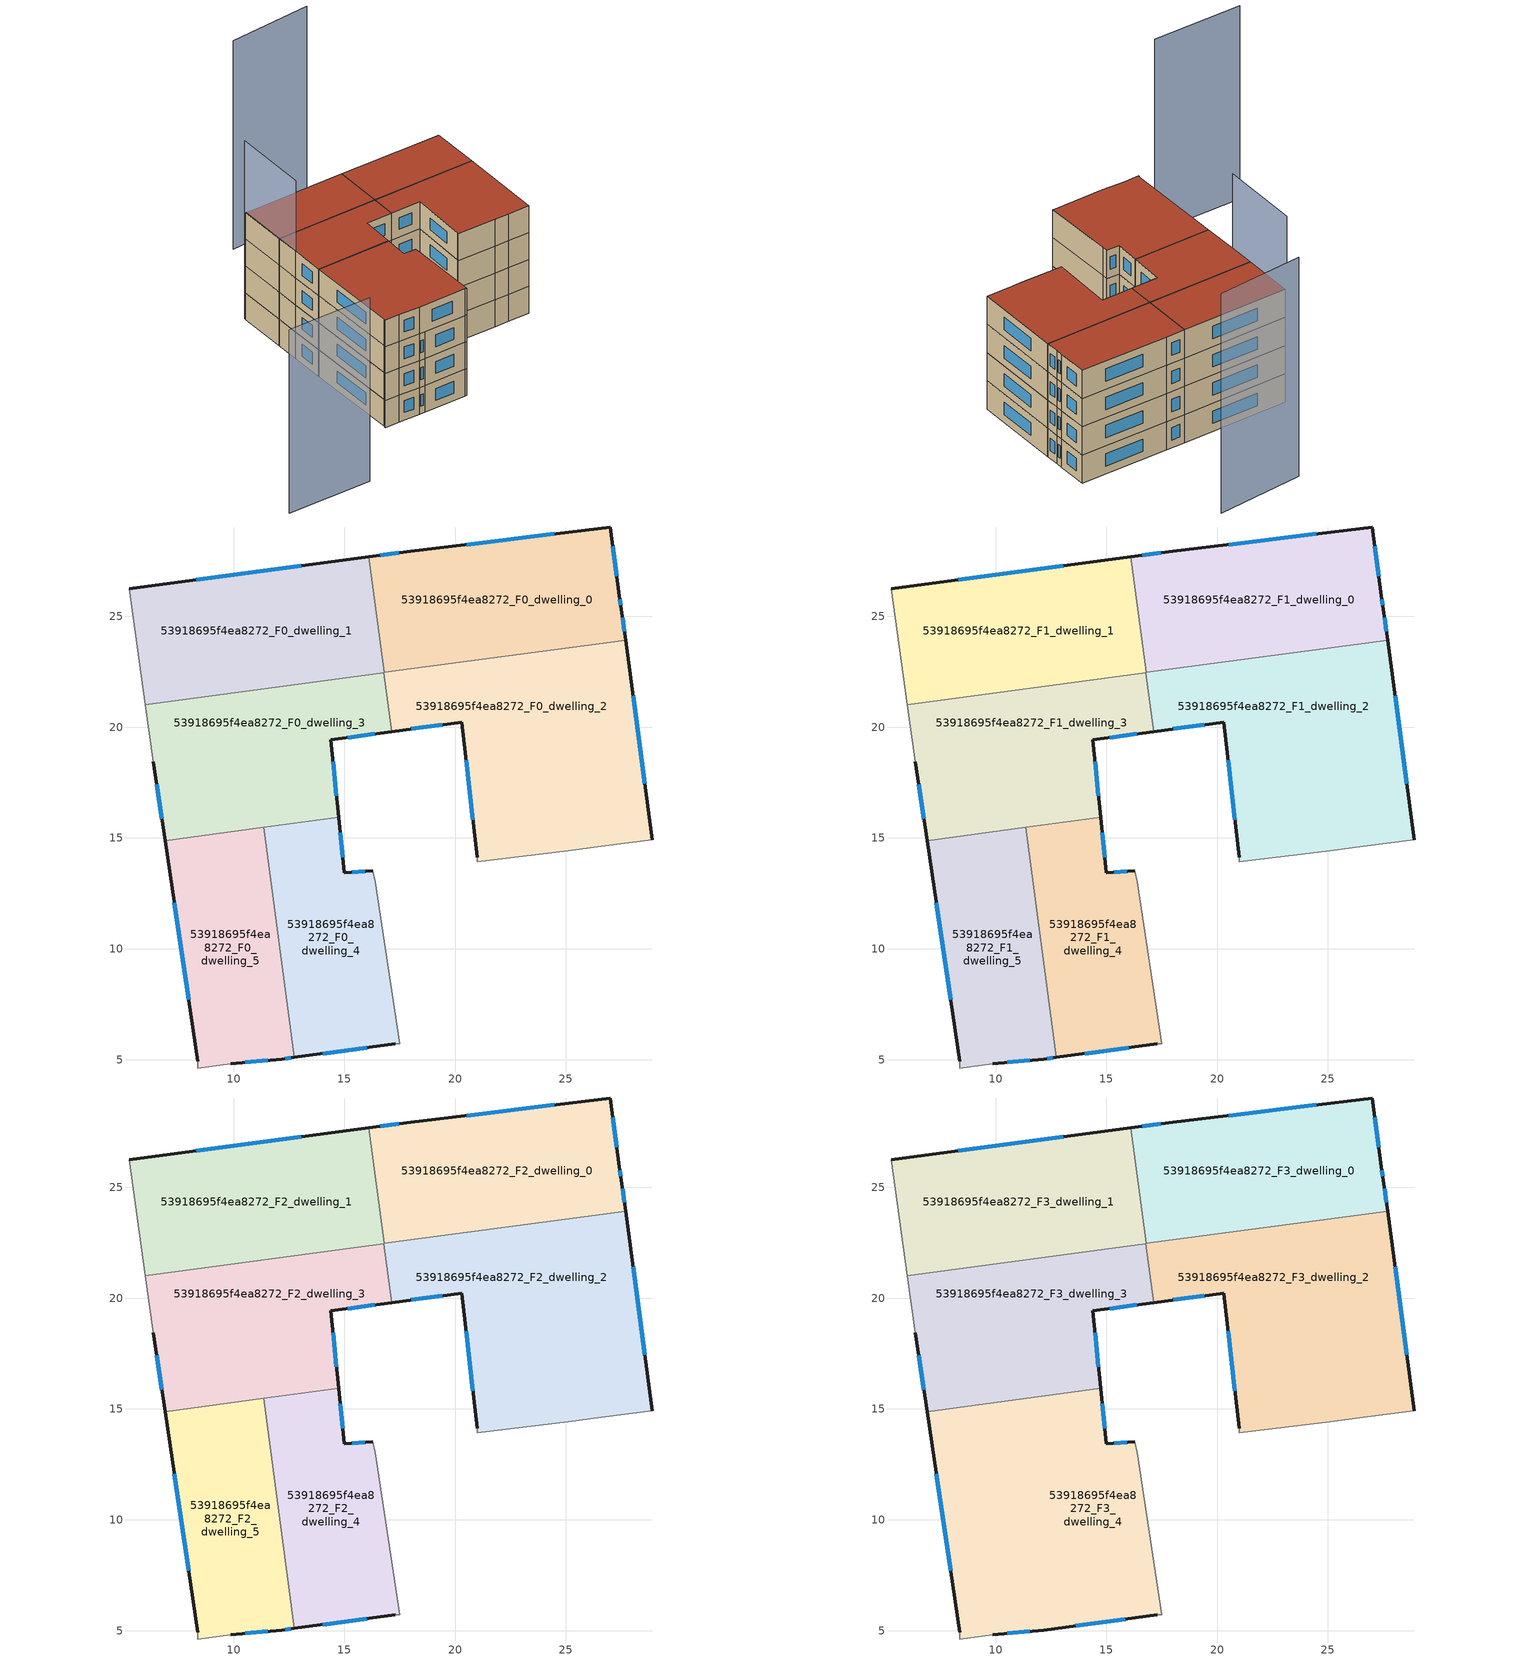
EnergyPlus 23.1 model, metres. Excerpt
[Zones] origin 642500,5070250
53918695f4ea8272_F0_dwelling_0
 floor ground (EU_floor_Construction): 27,29.03 27.4,25.93 27.5,25.33 27.69,23.93 16.79,22.47 16.09,27.68 18,27.93 z0
 wall outside (EU_wall_Construction): 27.69,23.93 27.5,25.33 27.4,25.93 27,29.03 18,27.93 16.09,27.68 z0:3
 wall to 53918695f4ea8272_F0_dwelling_1 (EU_wall_Construction): 16.09,27.68 16.79,22.47 z0:3
 wall to 53918695f4ea8272_F0_dwelling_2 (EU_wall_Construction): 16.79,22.47 27.69,23.93 z0:3
 window (EU_Window_Construction): 17.46,27.86 16.62,27.75 / 24.48,28.73 20.52,28.24 / 27.29,26.8 27.12,28.16 / 27.47,25.5 27.43,25.76 / 27.64,24.32 27.56,24.94 z0.84:2.16
53918695f4ea8272_F0_dwelling_1
 floor ground (EU_floor_Construction): 16.09,27.68 16.79,22.47 6.02,21.02 5.29,26.24 z0
 wall outside (EU_wall_Construction): 16.09,27.68 5.29,26.24 z0:3
 wall adiabatic (EU_wall_Construction): 5.29,26.24 6.02,21.02 z0:3
 wall to 53918695f4ea8272_F0_dwelling_3 (EU_wall_Construction): 6.02,21.02 16.78,22.47 z0:3
 wall to 53918695f4ea8272_F0_dwelling_2 (EU_wall_Construction): 16.78,22.47 16.79,22.47 z0:3
 window (EU_Window_Construction): 13.06,27.28 8.31,26.64 z0.84:2.16
53918695f4ea8272_F0_dwelling_2
 floor ground (EU_floor_Construction): 27.69,23.93 28.9,14.92 26.6,14.62 25.1,14.42 20.99,13.92 20.99,14.12 20.3,20.23 17.14,19.8 16.78,22.47 z0
 wall outside (EU_wall_Construction): 28.9,14.92 27.69,23.93 / 17.14,19.8 20.3,20.23 20.99,14.12 z0:3
 wall adiabatic (EU_wall_Construction): 20.99,14.12 20.99,13.92 25.1,14.42 26.6,14.62 28.9,14.92 z0:3
 wall to 53918695f4ea8272_F0_dwelling_3 (EU_wall_Construction): 16.78,22.47 17.14,19.8 z0:3
 window (EU_Window_Construction): 28.56,17.45 28.03,21.41 / 20.49,18.52 20.8,15.83 / 18.02,19.92 19.41,20.11 z0.84:2.16
53918695f4ea8272_F0_dwelling_3
 floor ground (EU_floor_Construction): 16.78,22.47 17.14,19.8 14.39,19.43 14.74,15.93 6.91,14.88 6.39,18.43 6.02,21.02 z0
 wall outside (EU_wall_Construction): 6.39,18.43 6.91,14.88 / 14.74,15.93 14.39,19.43 17.14,19.8 z0:3
 wall adiabatic (EU_wall_Construction): 6.02,21.02 6.39,18.43 z0:3
 wall to 53918695f4ea8272_F0_dwelling_5 (EU_wall_Construction): 6.91,14.88 11.35,15.47 z0:3
 wall to 53918695f4ea8272_F0_dwelling_4 (EU_wall_Construction): 11.35,15.47 14.74,15.93 z0:3
 window (EU_Window_Construction): 6.53,17.44 6.76,15.87 / 15.16,19.53 16.37,19.7 / 14.64,16.91 14.49,18.45 z0.84:2.16
53918695f4ea8272_F0_dwelling_4
 floor ground (EU_floor_Construction): 16.29,13.53 16.39,13.03 17.49,5.72 17.29,5.72 12.75,5.1 11.35,15.47 14.74,15.93 14.99,13.42 z0
 wall outside (EU_wall_Construction): 12.75,5.1 17.29,5.72 / 16.29,13.53 14.99,13.42 14.74,15.93 z0:3
 wall adiabatic (EU_wall_Construction): 17.29,5.72 17.49,5.72 16.39,13.03 16.29,13.53 z0:3
 wall to 53918695f4ea8272_F0_dwelling_5 (EU_wall_Construction): 11.35,15.47 12.75,5.1 z0:3
 window (EU_Window_Construction): 14.02,5.27 16.02,5.54 / 14.92,14.13 14.81,15.23 / 15.93,13.5 15.35,13.45 z0.84:2.16
53918695f4ea8272_F0_dwelling_5
 floor ground (EU_floor_Construction): 11.35,15.47 12.75,5.1 12.19,5.02 9.88,4.82 8.38,4.62 8.38,4.92 6.91,14.88 z0
 wall outside (EU_wall_Construction): 6.91,14.88 8.38,4.92 / 9.88,4.82 12.19,5.02 12.75,5.1 z0:3
 wall adiabatic (EU_wall_Construction): 8.38,4.92 8.38,4.62 9.88,4.82 z0:3
 window (EU_Window_Construction): 7.32,12.09 7.97,7.71 / 12.34,5.04 12.59,5.08 / 10.53,4.88 11.54,4.96 z0.84:2.16
53918695f4ea8272_F1_dwelling_0
 floor to 53918695f4ea8272_F0_dwelling_0 (EU_floor_Construction): 27,29.03 27.4,25.93 27.5,25.33 27.69,23.93 16.79,22.47 16.09,27.68 18,27.93 z3
 wall outside (EU_wall_Construction): 27.69,23.93 27.5,25.33 27.4,25.93 27,29.03 18,27.93 16.09,27.68 z3:6
 wall to 53918695f4ea8272_F1_dwelling_1 (EU_wall_Construction): 16.09,27.68 16.79,22.47 z3:6
 wall to 53918695f4ea8272_F1_dwelling_2 (EU_wall_Construction): 16.79,22.47 27.69,23.93 z3:6
 window (EU_Window_Construction): 17.46,27.86 16.62,27.75 / 24.48,28.73 20.52,28.24 / 27.29,26.8 27.12,28.16 / 27.47,25.5 27.43,25.76 / 27.64,24.32 27.56,24.94 z3.84:5.16
53918695f4ea8272_F1_dwelling_1
 floor to 53918695f4ea8272_F0_dwelling_1 (EU_floor_Construction): 16.09,27.68 16.79,22.47 6.02,21.02 5.29,26.24 z3
 wall outside (EU_wall_Construction): 16.09,27.68 5.29,26.24 z3:6
 wall adiabatic (EU_wall_Construction): 5.29,26.24 6.02,21.02 z3:6
 wall to 53918695f4ea8272_F1_dwelling_3 (EU_wall_Construction): 6.02,21.02 16.78,22.47 z3:6
 wall to 53918695f4ea8272_F1_dwelling_2 (EU_wall_Construction): 16.78,22.47 16.79,22.47 z3:6
 window (EU_Window_Construction): 13.06,27.28 8.31,26.64 z3.84:5.16
53918695f4ea8272_F1_dwelling_2
 floor to 53918695f4ea8272_F0_dwelling_2 (EU_floor_Construction): 27.69,23.93 28.9,14.92 26.6,14.62 25.1,14.42 20.99,13.92 20.99,14.12 20.3,20.23 17.14,19.8 16.78,22.47 z3
 wall outside (EU_wall_Construction): 28.9,14.92 27.69,23.93 / 17.14,19.8 20.3,20.23 20.99,14.12 z3:6
 wall adiabatic (EU_wall_Construction): 20.99,14.12 20.99,13.92 25.1,14.42 26.6,14.62 28.9,14.92 z3:6
 wall to 53918695f4ea8272_F1_dwelling_3 (EU_wall_Construction): 16.78,22.47 17.14,19.8 z3:6
 window (EU_Window_Construction): 28.56,17.45 28.03,21.41 / 20.49,18.52 20.8,15.83 / 18.02,19.92 19.41,20.11 z3.84:5.16
53918695f4ea8272_F1_dwelling_3
 floor to 53918695f4ea8272_F0_dwelling_3 (EU_floor_Construction): 16.78,22.47 17.14,19.8 14.39,19.43 14.74,15.93 6.91,14.88 6.39,18.43 6.02,21.02 z3
 wall outside (EU_wall_Construction): 6.39,18.43 6.91,14.88 / 14.74,15.93 14.39,19.43 17.14,19.8 z3:6
 wall adiabatic (EU_wall_Construction): 6.02,21.02 6.39,18.43 z3:6
 wall to 53918695f4ea8272_F1_dwelling_5 (EU_wall_Construction): 6.91,14.88 11.35,15.47 z3:6
 wall to 53918695f4ea8272_F1_dwelling_4 (EU_wall_Construction): 11.35,15.47 14.74,15.93 z3:6
 window (EU_Window_Construction): 6.53,17.44 6.76,15.87 / 15.16,19.53 16.37,19.7 / 14.64,16.91 14.49,18.45 z3.84:5.16
53918695f4ea8272_F1_dwelling_4
 floor to 53918695f4ea8272_F0_dwelling_4 (EU_floor_Construction): 16.29,13.53 16.39,13.03 17.49,5.72 17.29,5.72 12.75,5.1 11.35,15.47 14.74,15.93 14.99,13.42 z3
 wall outside (EU_wall_Construction): 12.75,5.1 17.29,5.72 / 16.29,13.53 14.99,13.42 14.74,15.93 z3:6
 wall adiabatic (EU_wall_Construction): 17.29,5.72 17.49,5.72 16.39,13.03 16.29,13.53 z3:6
 wall to 53918695f4ea8272_F1_dwelling_5 (EU_wall_Construction): 11.35,15.47 12.75,5.1 z3:6
 window (EU_Window_Construction): 14.02,5.27 16.02,5.54 / 14.92,14.13 14.81,15.23 / 15.93,13.5 15.35,13.45 z3.84:5.16
53918695f4ea8272_F1_dwelling_5
 floor to 53918695f4ea8272_F0_dwelling_5 (EU_floor_Construction): 11.35,15.47 12.75,5.1 12.19,5.02 9.88,4.82 8.38,4.62 8.38,4.92 6.91,14.88 z3
 wall outside (EU_wall_Construction): 6.91,14.88 8.38,4.92 / 9.88,4.82 12.19,5.02 12.75,5.1 z3:6
 wall adiabatic (EU_wall_Construction): 8.38,4.92 8.38,4.62 9.88,4.82 z3:6
 window (EU_Window_Construction): 7.32,12.09 7.97,7.71 / 12.34,5.04 12.59,5.08 / 10.53,4.88 11.54,4.96 z3.84:5.16
53918695f4ea8272_F2_dwelling_0
 floor to 53918695f4ea8272_F1_dwelling_0 (EU_floor_Construction): 27,29.03 27.4,25.93 27.5,25.33 27.69,23.93 16.79,22.47 16.09,27.68 18,27.93 z6
 wall outside (EU_wall_Construction): 27.69,23.93 27.5,25.33 27.4,25.93 27,29.03 18,27.93 16.09,27.68 z6:9
 wall to 53918695f4ea8272_F2_dwelling_1 (EU_wall_Construction): 16.09,27.68 16.79,22.47 z6:9
 wall to 53918695f4ea8272_F2_dwelling_2 (EU_wall_Construction): 16.79,22.47 27.69,23.93 z6:9
 window (EU_Window_Construction): 17.46,27.86 16.62,27.75 / 24.48,28.73 20.52,28.24 / 27.29,26.8 27.12,28.16 / 27.47,25.5 27.43,25.76 / 27.64,24.32 27.56,24.94 z6.84:8.16
53918695f4ea8272_F2_dwelling_1
 floor to 53918695f4ea8272_F1_dwelling_1 (EU_floor_Construction): 16.09,27.68 16.79,22.47 6.02,21.02 5.29,26.24 z6
 wall outside (EU_wall_Construction): 16.09,27.68 5.29,26.24 z6:9
 wall adiabatic (EU_wall_Construction): 5.29,26.24 6.02,21.02 z6:9
 wall to 53918695f4ea8272_F2_dwelling_3 (EU_wall_Construction): 6.02,21.02 16.78,22.47 z6:9
 wall to 53918695f4ea8272_F2_dwelling_2 (EU_wall_Construction): 16.78,22.47 16.79,22.47 z6:9
 window (EU_Window_Construction): 13.06,27.28 8.31,26.64 z6.84:8.16
53918695f4ea8272_F2_dwelling_2
 floor to 53918695f4ea8272_F1_dwelling_2 (EU_floor_Construction): 27.69,23.93 28.9,14.92 26.6,14.62 25.1,14.42 20.99,13.92 20.99,14.12 20.3,20.23 17.14,19.8 16.78,22.47 z6
 wall outside (EU_wall_Construction): 28.9,14.92 27.69,23.93 / 17.14,19.8 20.3,20.23 20.99,14.12 z6:9
 wall adiabatic (EU_wall_Construction): 20.99,14.12 20.99,13.92 25.1,14.42 26.6,14.62 28.9,14.92 z6:9
 wall to 53918695f4ea8272_F2_dwelling_3 (EU_wall_Construction): 16.78,22.47 17.14,19.8 z6:9
 window (EU_Window_Construction): 28.56,17.45 28.03,21.41 / 20.49,18.52 20.8,15.83 / 18.02,19.92 19.41,20.11 z6.84:8.16
53918695f4ea8272_F2_dwelling_3
 floor to 53918695f4ea8272_F1_dwelling_3 (EU_floor_Construction): 16.78,22.47 17.14,19.8 14.39,19.43 14.74,15.93 6.91,14.88 6.39,18.43 6.02,21.02 z6
 wall outside (EU_wall_Construction): 6.39,18.43 6.91,14.88 / 14.74,15.93 14.39,19.43 17.14,19.8 z6:9
 wall adiabatic (EU_wall_Construction): 6.02,21.02 6.39,18.43 z6:9
 wall to 53918695f4ea8272_F2_dwelling_5 (EU_wall_Construction): 6.91,14.88 11.35,15.47 z6:9
 wall to 53918695f4ea8272_F2_dwelling_4 (EU_wall_Construction): 11.35,15.47 14.74,15.93 z6:9
 window (EU_Window_Construction): 6.53,17.44 6.76,15.87 / 15.16,19.53 16.37,19.7 / 14.64,16.91 14.49,18.45 z6.84:8.16
53918695f4ea8272_F2_dwelling_4
 floor to 53918695f4ea8272_F1_dwelling_4 (EU_floor_Construction): 16.29,13.53 16.39,13.03 17.49,5.72 17.29,5.72 12.75,5.1 11.35,15.47 14.74,15.93 14.99,13.42 z6
 wall outside (EU_wall_Construction): 12.75,5.1 17.29,5.72 / 16.29,13.53 14.99,13.42 14.74,15.93 z6:9
 wall adiabatic (EU_wall_Construction): 17.29,5.72 17.49,5.72 16.39,13.03 16.29,13.53 z6:9
 wall to 53918695f4ea8272_F2_dwelling_5 (EU_wall_Construction): 11.35,15.47 12.75,5.1 z6:9
 window (EU_Window_Construction): 14.02,5.27 16.02,5.54 / 14.92,14.13 14.81,15.23 / 15.93,13.5 15.35,13.45 z6.84:8.16
53918695f4ea8272_F2_dwelling_5
 floor to 53918695f4ea8272_F1_dwelling_5 (EU_floor_Construction): 11.35,15.47 12.75,5.1 12.19,5.02 9.88,4.82 8.38,4.62 8.38,4.92 6.91,14.88 z6
 wall outside (EU_wall_Construction): 6.91,14.88 8.38,4.92 / 9.88,4.82 12.19,5.02 12.75,5.1 z6:9
 wall adiabatic (EU_wall_Construction): 8.38,4.92 8.38,4.62 9.88,4.82 z6:9
 window (EU_Window_Construction): 7.32,12.09 7.97,7.71 / 12.34,5.04 12.59,5.08 / 10.53,4.88 11.54,4.96 z6.84:8.16
53918695f4ea8272_F3_dwelling_0
 floor to 53918695f4ea8272_F2_dwelling_0 (EU_floor_Construction): 27,29.03 27.4,25.93 27.5,25.33 27.69,23.93 16.79,22.47 16.09,27.68 18,27.93 z9
 wall outside (EU_wall_Construction): 27.69,23.93 27.5,25.33 27.4,25.93 27,29.03 18,27.93 16.09,27.68 z9:12
 wall to 53918695f4ea8272_F3_dwelling_1 (EU_wall_Construction): 16.09,27.68 16.79,22.47 z9:12
 wall to 53918695f4ea8272_F3_dwelling_2 (EU_wall_Construction): 16.79,22.47 27.69,23.93 z9:12
 window (EU_Window_Construction): 17.46,27.86 16.62,27.75 / 24.48,28.73 20.52,28.24 / 27.29,26.8 27.12,28.16 / 27.47,25.5 27.43,25.76 / 27.64,24.32 27.56,24.94 z9.84:11.16
 roof outside (EU_roof_Construction): 27.69,23.93 27.5,25.33 27.4,25.93 27,29.03 18,27.93 16.09,27.68 16.79,22.47 z12
53918695f4ea8272_F3_dwelling_1
 floor to 53918695f4ea8272_F2_dwelling_1 (EU_floor_Construction): 16.09,27.68 16.79,22.47 6.02,21.02 5.29,26.24 z9
 wall outside (EU_wall_Construction): 16.09,27.68 5.29,26.24 z9:12
 wall adiabatic (EU_wall_Construction): 5.29,26.24 6.02,21.02 z9:12
 wall to 53918695f4ea8272_F3_dwelling_3 (EU_wall_Construction): 6.02,21.02 16.78,22.47 z9:12
 wall to 53918695f4ea8272_F3_dwelling_2 (EU_wall_Construction): 16.78,22.47 16.79,22.47 z9:12
 window (EU_Window_Construction): 13.06,27.28 8.31,26.64 z9.84:11.16
 roof outside (EU_roof_Construction): 16.79,22.47 16.09,27.68 5.29,26.24 6.02,21.02 z12
53918695f4ea8272_F3_dwelling_2
 floor to 53918695f4ea8272_F2_dwelling_2 (EU_floor_Construction): 27.69,23.93 28.9,14.92 26.6,14.62 25.1,14.42 20.99,13.92 20.99,14.12 20.3,20.23 17.14,19.8 16.78,22.47 z9
 wall outside (EU_wall_Construction): 28.9,14.92 27.69,23.93 / 17.14,19.8 20.3,20.23 20.99,14.12 z9:12
 wall adiabatic (EU_wall_Construction): 20.99,14.12 20.99,13.92 25.1,14.42 26.6,14.62 28.9,14.92 z9:12
 wall to 53918695f4ea8272_F3_dwelling_3 (EU_wall_Construction): 16.78,22.47 17.14,19.8 z9:12
 window (EU_Window_Construction): 28.56,17.45 28.03,21.41 / 20.49,18.52 20.8,15.83 / 18.02,19.92 19.41,20.11 z9.84:11.16
 roof outside (EU_roof_Construction): 28.9,14.92 27.69,23.93 16.78,22.47 17.14,19.8 20.3,20.23 20.99,14.12 20.99,13.92 25.1,14.42 26.6,14.62 z12
53918695f4ea8272_F3_dwelling_3
 floor to 53918695f4ea8272_F2_dwelling_3 (EU_floor_Construction): 16.78,22.47 17.14,19.8 14.39,19.43 14.74,15.93 6.91,14.88 6.39,18.43 6.02,21.02 z9
 wall outside (EU_wall_Construction): 6.39,18.43 6.91,14.88 / 14.74,15.93 14.39,19.43 17.14,19.8 z9:12
 wall adiabatic (EU_wall_Construction): 6.02,21.02 6.39,18.43 z9:12
 wall to 53918695f4ea8272_F3_dwelling_4 (EU_wall_Construction): 6.91,14.88 14.74,15.93 z9:12
 window (EU_Window_Construction): 6.53,17.44 6.76,15.87 / 15.16,19.53 16.37,19.7 / 14.64,16.91 14.49,18.45 z9.84:11.16
 roof outside (EU_roof_Construction): 14.74,15.93 14.39,19.43 17.14,19.8 16.78,22.47 6.02,21.02 6.39,18.43 6.91,14.88 z12
53918695f4ea8272_F3_dwelling_4
 floor to 53918695f4ea8272_F2_dwelling_4 (EU_floor_Construction): 16.29,13.53 16.39,13.03 17.49,5.72 17.29,5.72 12.75,5.1 11.35,15.47 14.74,15.93 14.99,13.42 z9
 floor to 53918695f4ea8272_F2_dwelling_5 (EU_floor_Construction): 11.35,15.47 12.75,5.1 12.19,5.02 9.88,4.82 8.38,4.62 8.38,4.92 6.91,14.88 z9
 wall outside (EU_wall_Construction): 9.88,4.82 12.19,5.02 17.29,5.72 / 6.91,14.88 8.38,4.92 / 16.29,13.53 14.99,13.42 14.74,15.93 z9:12
 wall adiabatic (EU_wall_Construction): 17.29,5.72 17.49,5.72 16.39,13.03 16.29,13.53 / 8.38,4.92 8.38,4.62 9.88,4.82 z9:12
 window (EU_Window_Construction): 13.62,5.22 15.86,5.52 / 10.53,4.88 11.54,4.96 / 7.32,12.09 7.97,7.71 / 14.92,14.13 14.81,15.23 / 15.93,13.5 15.35,13.45 z9.84:11.16
 roof outside (EU_roof_Construction): 17.49,5.72 16.39,13.03 16.29,13.53 14.99,13.42 14.74,15.93 6.91,14.88 8.38,4.92 8.38,4.62 9.88,4.82 12.19,5.02 17.29,5.72 z12
shading: -6.03,-3.58 2.98,-2.47 z0:20.5; 5.31,26.49 6.39,18.43 z0:19.9; 18.4,38.84 9.72,37.02 z0:23.3
[Building]
EU S2 Campaign: North Axis=0; Terrain=City; Solar Distribution=FullExterior
[Site:Location]
Lyon-Bron: Latitude=45.75; Longitude=5; Time Zone=1; Elevation=198
[SizingPeriod:WeatherFileDays]
AnnualSizingPeriod: Begin Month=1; Begin Day of Month=1; End Month=12; End Day of Month=31; Day of Week for Start Day=Monday; Use Weather File Daylight Saving Period=No; Use Weather File Rain and Snow Indicators=No
[MATERIAL]
EU_InternalMass_Material: Roughness=MediumRough; Thickness=0.1; Conductivity=1; Density=1800; Specific Heat=900; Thermal Absorptance=0.9; Solar Absorptance=0.7; Visible Absorptance=0.7
[MATERIAL:NOMASS] Roughness=MediumRough; Thermal Absorptance=0.9; Solar Absorptance=0.7; Visible Absorptance=0.7
Name | Thermal Resistance
EU_wall_NoMass | 0.776494
EU_roof_NoMass | 0.486893
EU_floor_NoMass | 0.421597
[WINDOWMATERIAL:SIMPLEGLAZINGSYSTEM]
EU_Window_SimpleGlazing: UFactor=4.24961; Solar Heat Gain Coefficient=0.83; Visible Transmittance=0.83
[CONSTRUCTION]
EU_wall_Construction: EU_wall_NoMass
EU_roof_Construction: EU_roof_NoMass
EU_floor_Construction: EU_floor_NoMass
EU_Window_Construction: EU_Window_SimpleGlazing
EU_InternalMass_Construction: EU_InternalMass_Material
[ZONE] Type=1; Multiplier=1; Ceiling Height=autocalculate; Floor Area=autocalculate; Part of Total Floor Area=Yes
Name | Volume
53918695f4ea8272_F0_dwelling_0; 53918695f4ea8272_F1_dwelling_0; 53918695f4ea8272_F2_dwelling_0; 53918695f4ea8272_F3_dwelling_0 | 171.82
53918695f4ea8272_F0_dwelling_1; 53918695f4ea8272_F1_dwelling_1; 53918695f4ea8272_F2_dwelling_1; 53918695f4ea8272_F3_dwelling_1 | 171.806
53918695f4ea8272_F0_dwelling_2; 53918695f4ea8272_F1_dwelling_2; 53918695f4ea8272_F2_dwelling_2; 53918695f4ea8272_F3_dwelling_2 | 239.752
53918695f4ea8272_F0_dwelling_3; 53918695f4ea8272_F1_dwelling_3; 53918695f4ea8272_F2_dwelling_3; 53918695f4ea8272_F3_dwelling_3 | 171.807
53918695f4ea8272_F0_dwelling_4; 53918695f4ea8272_F1_dwelling_4; 53918695f4ea8272_F2_dwelling_4 | 137.845
53918695f4ea8272_F3_dwelling_4 | 275.651
53918695f4ea8272_F0_dwelling_5; 53918695f4ea8272_F1_dwelling_5; 53918695f4ea8272_F2_dwelling_5 | 137.806
[INTERNALMASS] Construction=EU_InternalMass_Construction
Name | Zone or ZoneList | Surface Area
53918695f4ea8272_F0_dwelling_0_EU_InternalMass | 53918695f4ea8272_F0_dwelling_0 | 57.2736
53918695f4ea8272_F0_dwelling_1_EU_InternalMass | 53918695f4ea8272_F0_dwelling_1 | 57.2687
53918695f4ea8272_F0_dwelling_2_EU_InternalMass | 53918695f4ea8272_F0_dwelling_2 | 79.9142
53918695f4ea8272_F0_dwelling_3_EU_InternalMass | 53918695f4ea8272_F0_dwelling_3 | 57.269
53918695f4ea8272_F0_dwelling_4_EU_InternalMass | 53918695f4ea8272_F0_dwelling_4 | 45.9479
53918695f4ea8272_F0_dwelling_5_EU_InternalMass | 53918695f4ea8272_F0_dwelling_5 | 45.9353
53918695f4ea8272_F1_dwelling_0_EU_InternalMass | 53918695f4ea8272_F1_dwelling_0 | 57.2736
53918695f4ea8272_F1_dwelling_1_EU_InternalMass | 53918695f4ea8272_F1_dwelling_1 | 57.2687
53918695f4ea8272_F1_dwelling_2_EU_InternalMass | 53918695f4ea8272_F1_dwelling_2 | 79.9142
53918695f4ea8272_F1_dwelling_3_EU_InternalMass | 53918695f4ea8272_F1_dwelling_3 | 57.269
53918695f4ea8272_F1_dwelling_4_EU_InternalMass | 53918695f4ea8272_F1_dwelling_4 | 45.9479
53918695f4ea8272_F1_dwelling_5_EU_InternalMass | 53918695f4ea8272_F1_dwelling_5 | 45.9353
53918695f4ea8272_F2_dwelling_0_EU_InternalMass | 53918695f4ea8272_F2_dwelling_0 | 57.2736
53918695f4ea8272_F2_dwelling_1_EU_InternalMass | 53918695f4ea8272_F2_dwelling_1 | 57.2687
53918695f4ea8272_F2_dwelling_2_EU_InternalMass | 53918695f4ea8272_F2_dwelling_2 | 79.9142
53918695f4ea8272_F2_dwelling_3_EU_InternalMass | 53918695f4ea8272_F2_dwelling_3 | 57.269
53918695f4ea8272_F2_dwelling_4_EU_InternalMass | 53918695f4ea8272_F2_dwelling_4 | 45.9479
53918695f4ea8272_F2_dwelling_5_EU_InternalMass | 53918695f4ea8272_F2_dwelling_5 | 45.9353
53918695f4ea8272_F3_dwelling_0_EU_InternalMass | 53918695f4ea8272_F3_dwelling_0 | 57.2736
53918695f4ea8272_F3_dwelling_1_EU_InternalMass | 53918695f4ea8272_F3_dwelling_1 | 57.2687
53918695f4ea8272_F3_dwelling_2_EU_InternalMass | 53918695f4ea8272_F3_dwelling_2 | 79.9142
53918695f4ea8272_F3_dwelling_3_EU_InternalMass | 53918695f4ea8272_F3_dwelling_3 | 57.269
53918695f4ea8272_F3_dwelling_4_EU_InternalMass | 53918695f4ea8272_F3_dwelling_4 | 91.8834
[OTHEREQUIPMENT] Fuel Type=Electricity; Design Level Calculation Method=Watts/Area; Power per Zone Floor Area=1; Fraction Latent=0; Fraction Radiant=0; Fraction Lost=0; Carbon Dioxide Generation Rate=0; EndUse Subcategory=EU_Step8_InternalGains
Name | Zone or ZoneList or Space or SpaceList | Schedule
EU_Step8_InternalGain_53918695f4ea8272_F0_dwelling_0_f000 | 53918695f4ea8272_F0_dwelling_0 | EU_Step8_GainSchedule_53918695f4ea8272_F0_dwelling_0_f000
EU_Step8_InternalGain_53918695f4ea8272_F0_dwelling_1_f000 | 53918695f4ea8272_F0_dwelling_1 | EU_Step8_GainSchedule_53918695f4ea8272_F0_dwelling_1_f000
EU_Step8_InternalGain_53918695f4ea8272_F0_dwelling_2_f000 | 53918695f4ea8272_F0_dwelling_2 | EU_Step8_GainSchedule_53918695f4ea8272_F0_dwelling_2_f000
EU_Step8_InternalGain_53918695f4ea8272_F0_dwelling_3_f000 | 53918695f4ea8272_F0_dwelling_3 | EU_Step8_GainSchedule_53918695f4ea8272_F0_dwelling_3_f000
EU_Step8_InternalGain_53918695f4ea8272_F0_dwelling_4_f000 | 53918695f4ea8272_F0_dwelling_4 | EU_Step8_GainSchedule_53918695f4ea8272_F0_dwelling_4_f000
EU_Step8_InternalGain_53918695f4ea8272_F0_dwelling_5_f000 | 53918695f4ea8272_F0_dwelling_5 | EU_Step8_GainSchedule_53918695f4ea8272_F0_dwelling_5_f000
EU_Step8_InternalGain_53918695f4ea8272_F1_dwelling_0_f000 | 53918695f4ea8272_F1_dwelling_0 | EU_Step8_GainSchedule_53918695f4ea8272_F1_dwelling_0_f000
EU_Step8_InternalGain_53918695f4ea8272_F1_dwelling_1_f000 | 53918695f4ea8272_F1_dwelling_1 | EU_Step8_GainSchedule_53918695f4ea8272_F1_dwelling_1_f000
EU_Step8_InternalGain_53918695f4ea8272_F1_dwelling_2_f000 | 53918695f4ea8272_F1_dwelling_2 | EU_Step8_GainSchedule_53918695f4ea8272_F1_dwelling_2_f000
EU_Step8_InternalGain_53918695f4ea8272_F1_dwelling_3_f000 | 53918695f4ea8272_F1_dwelling_3 | EU_Step8_GainSchedule_53918695f4ea8272_F1_dwelling_3_f000
EU_Step8_InternalGain_53918695f4ea8272_F1_dwelling_4_f000 | 53918695f4ea8272_F1_dwelling_4 | EU_Step8_GainSchedule_53918695f4ea8272_F1_dwelling_4_f000
EU_Step8_InternalGain_53918695f4ea8272_F1_dwelling_5_f000 | 53918695f4ea8272_F1_dwelling_5 | EU_Step8_GainSchedule_53918695f4ea8272_F1_dwelling_5_f000
EU_Step8_InternalGain_53918695f4ea8272_F2_dwelling_0_f000 | 53918695f4ea8272_F2_dwelling_0 | EU_Step8_GainSchedule_53918695f4ea8272_F2_dwelling_0_f000
EU_Step8_InternalGain_53918695f4ea8272_F2_dwelling_1_f000 | 53918695f4ea8272_F2_dwelling_1 | EU_Step8_GainSchedule_53918695f4ea8272_F2_dwelling_1_f000
EU_Step8_InternalGain_53918695f4ea8272_F2_dwelling_2_f000 | 53918695f4ea8272_F2_dwelling_2 | EU_Step8_GainSchedule_53918695f4ea8272_F2_dwelling_2_f000
EU_Step8_InternalGain_53918695f4ea8272_F2_dwelling_3_f000 | 53918695f4ea8272_F2_dwelling_3 | EU_Step8_GainSchedule_53918695f4ea8272_F2_dwelling_3_f000
EU_Step8_InternalGain_53918695f4ea8272_F2_dwelling_4_f000 | 53918695f4ea8272_F2_dwelling_4 | EU_Step8_GainSchedule_53918695f4ea8272_F2_dwelling_4_f000
EU_Step8_InternalGain_53918695f4ea8272_F2_dwelling_5_f000 | 53918695f4ea8272_F2_dwelling_5 | EU_Step8_GainSchedule_53918695f4ea8272_F2_dwelling_5_f000
EU_Step8_InternalGain_53918695f4ea8272_F3_dwelling_0_f000 | 53918695f4ea8272_F3_dwelling_0 | EU_Step8_GainSchedule_53918695f4ea8272_F3_dwelling_0_f000
EU_Step8_InternalGain_53918695f4ea8272_F3_dwelling_1_f000 | 53918695f4ea8272_F3_dwelling_1 | EU_Step8_GainSchedule_53918695f4ea8272_F3_dwelling_1_f000
EU_Step8_InternalGain_53918695f4ea8272_F3_dwelling_2_f000 | 53918695f4ea8272_F3_dwelling_2 | EU_Step8_GainSchedule_53918695f4ea8272_F3_dwelling_2_f000
EU_Step8_InternalGain_53918695f4ea8272_F3_dwelling_3_f000 | 53918695f4ea8272_F3_dwelling_3 | EU_Step8_GainSchedule_53918695f4ea8272_F3_dwelling_3_f000
EU_Step8_InternalGain_53918695f4ea8272_F3_dwelling_4_f000 | 53918695f4ea8272_F3_dwelling_4 | EU_Step8_GainSchedule_53918695f4ea8272_F3_dwelling_4_f000
[ZONEVENTILATION:DESIGNFLOWRATE] Schedule=EU_AlwaysOn; Design Flow Rate Calculation Method=AirChanges/Hour; Air Changes per Hour=0.693814; Ventilation Type=Natural; Fan Pressure Rise=0; Fan Total Efficiency=1; Constant Term Coefficient=1; Temperature Term Coefficient=0; Velocity Term Coefficient=0; Velocity Squared Term Coefficient=0; Minimum Indoor Temperature=-100; Maximum Indoor Temperature=100; Delta Temperature=-100; Minimum Outdoor Temperature=-100; Maximum Outdoor Temperature=100; Maximum Wind Speed=40
Name | Zone or ZoneList or Space or SpaceList
EU_ConstantAir_53918695f4ea8272_F0_dwelling_0 | 53918695f4ea8272_F0_dwelling_0
EU_ConstantAir_53918695f4ea8272_F0_dwelling_1 | 53918695f4ea8272_F0_dwelling_1
EU_ConstantAir_53918695f4ea8272_F0_dwelling_2 | 53918695f4ea8272_F0_dwelling_2
EU_ConstantAir_53918695f4ea8272_F0_dwelling_3 | 53918695f4ea8272_F0_dwelling_3
EU_ConstantAir_53918695f4ea8272_F0_dwelling_4 | 53918695f4ea8272_F0_dwelling_4
EU_ConstantAir_53918695f4ea8272_F0_dwelling_5 | 53918695f4ea8272_F0_dwelling_5
EU_ConstantAir_53918695f4ea8272_F1_dwelling_0 | 53918695f4ea8272_F1_dwelling_0
EU_ConstantAir_53918695f4ea8272_F1_dwelling_1 | 53918695f4ea8272_F1_dwelling_1
EU_ConstantAir_53918695f4ea8272_F1_dwelling_2 | 53918695f4ea8272_F1_dwelling_2
EU_ConstantAir_53918695f4ea8272_F1_dwelling_3 | 53918695f4ea8272_F1_dwelling_3
EU_ConstantAir_53918695f4ea8272_F1_dwelling_4 | 53918695f4ea8272_F1_dwelling_4
EU_ConstantAir_53918695f4ea8272_F1_dwelling_5 | 53918695f4ea8272_F1_dwelling_5
EU_ConstantAir_53918695f4ea8272_F2_dwelling_0 | 53918695f4ea8272_F2_dwelling_0
EU_ConstantAir_53918695f4ea8272_F2_dwelling_1 | 53918695f4ea8272_F2_dwelling_1
EU_ConstantAir_53918695f4ea8272_F2_dwelling_2 | 53918695f4ea8272_F2_dwelling_2
EU_ConstantAir_53918695f4ea8272_F2_dwelling_3 | 53918695f4ea8272_F2_dwelling_3
EU_ConstantAir_53918695f4ea8272_F2_dwelling_4 | 53918695f4ea8272_F2_dwelling_4
EU_ConstantAir_53918695f4ea8272_F2_dwelling_5 | 53918695f4ea8272_F2_dwelling_5
EU_ConstantAir_53918695f4ea8272_F3_dwelling_0 | 53918695f4ea8272_F3_dwelling_0
EU_ConstantAir_53918695f4ea8272_F3_dwelling_1 | 53918695f4ea8272_F3_dwelling_1
EU_ConstantAir_53918695f4ea8272_F3_dwelling_2 | 53918695f4ea8272_F3_dwelling_2
EU_ConstantAir_53918695f4ea8272_F3_dwelling_3 | 53918695f4ea8272_F3_dwelling_3
EU_ConstantAir_53918695f4ea8272_F3_dwelling_4 | 53918695f4ea8272_F3_dwelling_4
[HVACTEMPLATE:THERMOSTAT] Constant Heating Setpoint=20; Constant Cooling Setpoint=50
EU_HeatOnly_53918695f4ea8272_F0_dwelling_0; EU_HeatOnly_53918695f4ea8272_F0_dwelling_1; EU_HeatOnly_53918695f4ea8272_F0_dwelling_2; EU_HeatOnly_53918695f4ea8272_F0_dwelling_3; EU_HeatOnly_53918695f4ea8272_F0_dwelling_4; EU_HeatOnly_53918695f4ea8272_F0_dwelling_5; EU_HeatOnly_53918695f4ea8272_F1_dwelling_0; EU_HeatOnly_53918695f4ea8272_F1_dwelling_1; EU_HeatOnly_53918695f4ea8272_F1_dwelling_2; EU_HeatOnly_53918695f4ea8272_F1_dwelling_3; EU_HeatOnly_53918695f4ea8272_F1_dwelling_4; EU_HeatOnly_53918695f4ea8272_F1_dwelling_5; EU_HeatOnly_53918695f4ea8272_F2_dwelling_0; EU_HeatOnly_53918695f4ea8272_F2_dwelling_1; EU_HeatOnly_53918695f4ea8272_F2_dwelling_2; EU_HeatOnly_53918695f4ea8272_F2_dwelling_3; EU_HeatOnly_53918695f4ea8272_F2_dwelling_4; EU_HeatOnly_53918695f4ea8272_F2_dwelling_5; EU_HeatOnly_53918695f4ea8272_F3_dwelling_0; EU_HeatOnly_53918695f4ea8272_F3_dwelling_1; EU_HeatOnly_53918695f4ea8272_F3_dwelling_2; EU_HeatOnly_53918695f4ea8272_F3_dwelling_3; EU_HeatOnly_53918695f4ea8272_F3_dwelling_4
[HVACTEMPLATE:ZONE:IDEALLOADSAIRSYSTEM] System Availability Schedule=EU_AlwaysOn; Maximum Heating Supply Air Temperature=50; Minimum Cooling Supply Air Temperature=13; Maximum Heating Supply Air Humidity Ratio=0.0156; Minimum Cooling Supply Air Humidity Ratio=0.0077; Heating Limit=NoLimit; Cooling Limit=NoLimit; Heating Availability Schedule=EU_AlwaysOn; Cooling Availability Schedule=EU_CoolingOff; Dehumidification Control Type=ConstantSensibleHeatRatio; Cooling Sensible Heat Ratio=0.7; Dehumidification Setpoint=60; Humidification Control Type=None; Humidification Setpoint=30; Outdoor Air Method=None; Outdoor Air Flow Rate per Person=0.00944; Outdoor Air Flow Rate per Zone Floor Area=0; Outdoor Air Flow Rate per Zone=0; Demand Controlled Ventilation Type=None; Outdoor Air Economizer Type=NoEconomizer; Heat Recovery Type=None; Sensible Heat Recovery Effectiveness=0.7; Latent Heat Recovery Effectiveness=0.65
Name | Template Thermostat
53918695f4ea8272_F0_dwelling_0 | EU_HeatOnly_53918695f4ea8272_F0_dwelling_0
53918695f4ea8272_F0_dwelling_1 | EU_HeatOnly_53918695f4ea8272_F0_dwelling_1
53918695f4ea8272_F0_dwelling_2 | EU_HeatOnly_53918695f4ea8272_F0_dwelling_2
53918695f4ea8272_F0_dwelling_3 | EU_HeatOnly_53918695f4ea8272_F0_dwelling_3
53918695f4ea8272_F0_dwelling_4 | EU_HeatOnly_53918695f4ea8272_F0_dwelling_4
53918695f4ea8272_F0_dwelling_5 | EU_HeatOnly_53918695f4ea8272_F0_dwelling_5
53918695f4ea8272_F1_dwelling_0 | EU_HeatOnly_53918695f4ea8272_F1_dwelling_0
53918695f4ea8272_F1_dwelling_1 | EU_HeatOnly_53918695f4ea8272_F1_dwelling_1
53918695f4ea8272_F1_dwelling_2 | EU_HeatOnly_53918695f4ea8272_F1_dwelling_2
53918695f4ea8272_F1_dwelling_3 | EU_HeatOnly_53918695f4ea8272_F1_dwelling_3
53918695f4ea8272_F1_dwelling_4 | EU_HeatOnly_53918695f4ea8272_F1_dwelling_4
53918695f4ea8272_F1_dwelling_5 | EU_HeatOnly_53918695f4ea8272_F1_dwelling_5
53918695f4ea8272_F2_dwelling_0 | EU_HeatOnly_53918695f4ea8272_F2_dwelling_0
53918695f4ea8272_F2_dwelling_1 | EU_HeatOnly_53918695f4ea8272_F2_dwelling_1
53918695f4ea8272_F2_dwelling_2 | EU_HeatOnly_53918695f4ea8272_F2_dwelling_2
53918695f4ea8272_F2_dwelling_3 | EU_HeatOnly_53918695f4ea8272_F2_dwelling_3
53918695f4ea8272_F2_dwelling_4 | EU_HeatOnly_53918695f4ea8272_F2_dwelling_4
53918695f4ea8272_F2_dwelling_5 | EU_HeatOnly_53918695f4ea8272_F2_dwelling_5
53918695f4ea8272_F3_dwelling_0 | EU_HeatOnly_53918695f4ea8272_F3_dwelling_0
53918695f4ea8272_F3_dwelling_1 | EU_HeatOnly_53918695f4ea8272_F3_dwelling_1
53918695f4ea8272_F3_dwelling_2 | EU_HeatOnly_53918695f4ea8272_F3_dwelling_2
53918695f4ea8272_F3_dwelling_3 | EU_HeatOnly_53918695f4ea8272_F3_dwelling_3
53918695f4ea8272_F3_dwelling_4 | EU_HeatOnly_53918695f4ea8272_F3_dwelling_4
[SIZING:ZONE] Zone Cooling Design Supply Air Temperature Input Method=SupplyAirTemperature; Zone Cooling Design Supply Air Temperature=13; Zone Heating Design Supply Air Temperature Input Method=SupplyAirTemperature; Zone Heating Design Supply Air Temperature=50; Zone Cooling Design Supply Air Humidity Ratio=0.008; Zone Heating Design Supply Air Humidity Ratio=0.008; Cooling Design Air Flow Method=DesignDay; Cooling Design Air Flow Rate=0; Cooling Minimum Air Flow per Zone Floor Area=0.000762; Cooling Minimum Air Flow=0; Cooling Minimum Air Flow Fraction=0.2; Heating Design Air Flow Method=DesignDay; Heating Design Air Flow Rate=0; Heating Maximum Air Flow per Zone Floor Area=0.002032; Heating Maximum Air Flow=0.141576; Heating Maximum Air Flow Fraction=0.3; Account for Dedicated Outdoor Air System=No; Dedicated Outdoor Air System Control Strategy=NeutralSupplyAir; Dedicated Outdoor Air Low Setpoint Temperature for Design=autosize; Dedicated Outdoor Air High Setpoint Temperature for Design=autosize; Zone Load Sizing Method=Sensible Load Only No Latent Load; Zone Latent Cooling Design Supply Air Humidity Ratio Input Method=HumidityRatioDifference; Zone Cooling Design Supply Air Humidity Ratio Difference=0.005; Zone Latent Heating Design Supply Air Humidity Ratio Input Method=HumidityRatioDifference; Zone Humidification Design Supply Air Humidity Ratio Difference=0.005
53918695f4ea8272_F0_dwelling_0; 53918695f4ea8272_F0_dwelling_1; 53918695f4ea8272_F0_dwelling_2; 53918695f4ea8272_F0_dwelling_3; 53918695f4ea8272_F0_dwelling_4; 53918695f4ea8272_F0_dwelling_5; 53918695f4ea8272_F1_dwelling_0; 53918695f4ea8272_F1_dwelling_1; 53918695f4ea8272_F1_dwelling_2; 53918695f4ea8272_F1_dwelling_3; 53918695f4ea8272_F1_dwelling_4; 53918695f4ea8272_F1_dwelling_5; 53918695f4ea8272_F2_dwelling_0; 53918695f4ea8272_F2_dwelling_1; 53918695f4ea8272_F2_dwelling_2; 53918695f4ea8272_F2_dwelling_3; 53918695f4ea8272_F2_dwelling_4; 53918695f4ea8272_F2_dwelling_5; 53918695f4ea8272_F3_dwelling_0; 53918695f4ea8272_F3_dwelling_1; 53918695f4ea8272_F3_dwelling_2; 53918695f4ea8272_F3_dwelling_3; 53918695f4ea8272_F3_dwelling_4
[SCHEDULE:CONSTANT]
Name | Hourly Value
EU_AlwaysOn | 1
EU_CoolingOff | 0
[SCHEDULE:FILE] Column Number=1; Rows to Skip at Top=0; Number of Hours of Data=8760; Column Separator=Comma; Interpolate to Timestep=No; Minutes per Item=60; Adjust Schedule for Daylight Savings=Yes
Name | File
EU_Step8_GainSchedule_53918695f4ea8272_F0_dwelling_0_f000 | ../../schedules/53918695f4ea8272/53918695f4ea8272_F0_dwelling_0_f000_gain.csv
EU_Step8_GainSchedule_53918695f4ea8272_F0_dwelling_1_f000 | ../../schedules/53918695f4ea8272/53918695f4ea8272_F0_dwelling_1_f000_gain.csv
EU_Step8_GainSchedule_53918695f4ea8272_F0_dwelling_2_f000 | ../../schedules/53918695f4ea8272/53918695f4ea8272_F0_dwelling_2_f000_gain.csv
EU_Step8_GainSchedule_53918695f4ea8272_F0_dwelling_3_f000 | ../../schedules/53918695f4ea8272/53918695f4ea8272_F0_dwelling_3_f000_gain.csv
EU_Step8_GainSchedule_53918695f4ea8272_F0_dwelling_4_f000 | ../../schedules/53918695f4ea8272/53918695f4ea8272_F0_dwelling_4_f000_gain.csv
EU_Step8_GainSchedule_53918695f4ea8272_F0_dwelling_5_f000 | ../../schedules/53918695f4ea8272/53918695f4ea8272_F0_dwelling_5_f000_gain.csv
EU_Step8_GainSchedule_53918695f4ea8272_F1_dwelling_0_f000 | ../../schedules/53918695f4ea8272/53918695f4ea8272_F1_dwelling_0_f000_gain.csv
EU_Step8_GainSchedule_53918695f4ea8272_F1_dwelling_1_f000 | ../../schedules/53918695f4ea8272/53918695f4ea8272_F1_dwelling_1_f000_gain.csv
EU_Step8_GainSchedule_53918695f4ea8272_F1_dwelling_2_f000 | ../../schedules/53918695f4ea8272/53918695f4ea8272_F1_dwelling_2_f000_gain.csv
EU_Step8_GainSchedule_53918695f4ea8272_F1_dwelling_3_f000 | ../../schedules/53918695f4ea8272/53918695f4ea8272_F1_dwelling_3_f000_gain.csv
EU_Step8_GainSchedule_53918695f4ea8272_F1_dwelling_4_f000 | ../../schedules/53918695f4ea8272/53918695f4ea8272_F1_dwelling_4_f000_gain.csv
EU_Step8_GainSchedule_53918695f4ea8272_F1_dwelling_5_f000 | ../../schedules/53918695f4ea8272/53918695f4ea8272_F1_dwelling_5_f000_gain.csv
EU_Step8_GainSchedule_53918695f4ea8272_F2_dwelling_0_f000 | ../../schedules/53918695f4ea8272/53918695f4ea8272_F2_dwelling_0_f000_gain.csv
EU_Step8_GainSchedule_53918695f4ea8272_F2_dwelling_1_f000 | ../../schedules/53918695f4ea8272/53918695f4ea8272_F2_dwelling_1_f000_gain.csv
EU_Step8_GainSchedule_53918695f4ea8272_F2_dwelling_2_f000 | ../../schedules/53918695f4ea8272/53918695f4ea8272_F2_dwelling_2_f000_gain.csv
EU_Step8_GainSchedule_53918695f4ea8272_F2_dwelling_3_f000 | ../../schedules/53918695f4ea8272/53918695f4ea8272_F2_dwelling_3_f000_gain.csv
EU_Step8_GainSchedule_53918695f4ea8272_F2_dwelling_4_f000 | ../../schedules/53918695f4ea8272/53918695f4ea8272_F2_dwelling_4_f000_gain.csv
EU_Step8_GainSchedule_53918695f4ea8272_F2_dwelling_5_f000 | ../../schedules/53918695f4ea8272/53918695f4ea8272_F2_dwelling_5_f000_gain.csv
EU_Step8_GainSchedule_53918695f4ea8272_F3_dwelling_0_f000 | ../../schedules/53918695f4ea8272/53918695f4ea8272_F3_dwelling_0_f000_gain.csv
EU_Step8_GainSchedule_53918695f4ea8272_F3_dwelling_1_f000 | ../../schedules/53918695f4ea8272/53918695f4ea8272_F3_dwelling_1_f000_gain.csv
EU_Step8_GainSchedule_53918695f4ea8272_F3_dwelling_2_f000 | ../../schedules/53918695f4ea8272/53918695f4ea8272_F3_dwelling_2_f000_gain.csv
EU_Step8_GainSchedule_53918695f4ea8272_F3_dwelling_3_f000 | ../../schedules/53918695f4ea8272/53918695f4ea8272_F3_dwelling_3_f000_gain.csv
EU_Step8_GainSchedule_53918695f4ea8272_F3_dwelling_4_f000 | ../../schedules/53918695f4ea8272/53918695f4ea8272_F3_dwelling_4_f000_gain.csv
